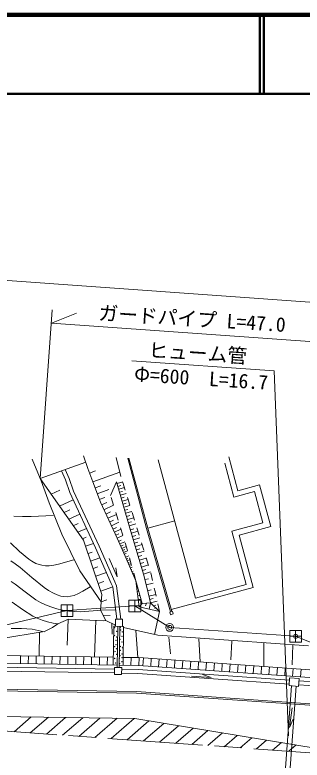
# Model space of a CAD drawing. Units: millimetres, scale not verified. Extents: x 40036 to 680617, y 20018 to 380345.
# Drawn here: x 478163 to 514541, y 285781 to 380345 of the extents above; entities that cross this region are included whole.
import ezdxf
from ezdxf.enums import TextEntityAlignment as Align

# ---------------------------------------------------------------- set-up
doc = ezdxf.new("R2010")
doc.units = ezdxf.units.MM
doc.header["$LTSCALE"] = 1000.91
doc.header["$PDMODE"] = 32
doc.header["$PDSIZE"] = 500
doc.linetypes.add('CHAIN', pattern=[18.5, 12, -1.5, 3.5, -1.5])
for name, color, linetype, lineweight in [('M-BGD', 7, 'Continuous', 13), ('M-BMK', 2, 'CHAIN', 13), ('M-BMK-ROW', 30, 'Continuous', 13), ('M-STR-HTXT', 7, 'Continuous', 13), ('M-STR-STRC', 7, 'Continuous', 13), ('M-TTL', 2, 'Continuous', 140), ('M-TTL-LINE', 7, 'Continuous', 50)]:
    doc.layers.add(name, color=color, linetype=linetype, lineweight=lineweight)
doc.styles.add('ＭＳ ゴシック', font='')
doc.styles.get('ＭＳ ゴシック').set_extended_font_data('MS Gothic')

# ---------------------------------------------------------------- blocks, each defined once
blk = doc.blocks.new('ﾌﾟﾛｯﾄﾏｰｸ-11')
at = {"color": 30, "linetype": 'Continuous', "lineweight": 13}
for p, q in [((-0.5, 0), (0.5, 0)), ((0, 0.5), (0, -0.5))]:
    blk.add_line(p, q, dxfattribs=at)
blk.add_lwpolyline([(0.5, 0.5), (-0.5, 0.5), (-0.5, -0.5), (0.5, -0.5)], close=True, dxfattribs=at)
blk = doc.blocks.new('ﾌﾟﾛｯﾄﾏｰｸ-03_2')
at = {"color": 30, "linetype": 'Continuous', "lineweight": 13}
blk.add_circle((0, 0), 0.5, dxfattribs=at)
at = {"color": 30}
blk.add_point((0, 0), dxfattribs=at)

msp = doc.modelspace()

# ---------------------------------------------------------------- linework, layer by layer
at = {"layer": 'M-BGD'}
for p, q in [((486849, 324390), (487417, 322768)), ((480366, 323956), (481487, 321234)), ((481377, 321502), (487127, 323600)), ((491597, 321778), (490974, 324175)), ((494849, 315170), (492448, 324099)), ((494994, 315209), (492606, 324090)), ((501031, 306349), (496313, 323897)), ((504738, 323459), (505897, 319146)), ((505243, 324251), (506398, 319954)), ((487627, 322200), (488363, 322469)), ((488046, 321082), (491454, 322326)), ((481377, 321502), (486855, 313679)), ((481487, 321234), (482514, 318429)), ((488318, 320335), (489054, 320604)), ((491029, 321109), (490291, 319376)), ((491098, 320870), (491814, 321077)), ((491204, 320505), (491565, 320610)), ((492131, 320051), (491835, 321008)), ((506398, 319954), (509167, 320698)), ((509167, 320698), (510585, 315424)), ((482772, 319509), (483861, 320018)), ((488590, 319589), (490043, 320119)), ((491309, 320141), (492038, 320352)), ((491416, 319769), (491785, 319876)), ((508519, 319850), (505897, 319146)), ((509585, 315885), (508519, 319850)), ((483817, 318017), (485526, 318815)), ((488855, 318863), (489572, 319124)), ((490666, 318141), (490375, 319099)), ((491524, 319398), (492267, 319613)), ((491633, 319019), (492008, 319128)), ((491743, 318641), (492500, 318860)), ((492723, 318139), (492427, 319095)), ((482514, 318429), (484098, 314464)), ((489145, 318162), (489808, 318472)), ((489434, 317544), (490672, 318122)), ((491855, 318255), (492237, 318365)), ((491966, 317869), (492738, 318092)), ((480218, 316701), (482989, 316804)), ((484400, 317185), (485136, 317529)), ((484983, 316352), (486373, 317002)), ((489687, 317002), (490267, 317273)), ((489940, 316461), (491022, 316967)), ((491248, 316226), (490957, 317183)), ((492078, 317483), (492467, 317596)), ((492189, 317097), (492975, 317325)), ((492303, 316704), (492700, 316819)), ((493315, 316227), (493019, 317183)), ((478008, 316755), (479112, 316702)), ((479112, 316702), (480218, 316701)), ((490161, 315988), (490669, 316225)), ((490382, 315515), (491329, 315957)), ((492417, 316312), (493217, 316543)), ((492532, 315911), (492936, 316028)), ((494994, 315209), (498403, 316126)), ((509585, 315885), (505637, 314824)), ((485552, 315513), (486161, 315798)), ((486149, 314688), (487221, 315188)), ((490576, 315101), (491020, 315308)), ((490769, 314687), (491597, 315074)), ((491829, 314310), (491538, 315268)), ((492648, 315511), (493464, 315747)), ((492799, 314995), (493210, 315116)), ((493907, 314315), (493611, 315271)), ((497881, 304593), (494850, 315168)), ((498025, 304634), (494994, 315209)), ((510585, 315424), (506552, 314339)), ((486366, 309812), (484098, 314464)), ((486731, 313855), (487186, 314067)), ((490939, 314325), (491327, 314506)), ((491108, 313962), (491832, 314301)), ((492921, 314581), (493749, 314826)), ((493045, 314162), (493462, 314285)), ((493169, 313743), (494007, 313991)), ((507451, 308075), (505637, 314824)), ((508344, 307674), (506552, 314339)), ((477584, 313339), (478759, 312264)), ((489177, 306810), (486855, 313679)), ((488118, 313267), (487110, 312926)), ((491298, 313530), (491637, 313679)), ((491439, 313210), (492078, 313491)), ((491564, 312924), (491867, 313057)), ((492411, 312395), (492120, 313352)), ((493295, 313319), (493716, 313443)), ((493420, 312894), (494269, 313145)), ((494499, 312402), (494203, 313358)), ((478759, 312264), (479911, 311281)), ((487945, 312152), (487430, 311978)), ((491689, 312639), (492260, 312890)), ((491801, 312384), (492072, 312503)), ((491913, 312129), (492423, 312353)), ((493547, 312464), (493974, 312591)), ((493674, 312034), (494534, 312289)), ((479911, 311281), (480305, 311012)), ((483680, 310625), (485642, 311203)), ((488940, 311431), (487751, 311030)), ((490112, 311346), (491131, 309057)), ((492014, 311900), (492255, 312006)), ((492181, 311519), (492611, 311706)), ((492280, 311290), (492479, 311376)), ((492380, 311060), (492744, 311218)), ((492949, 310467), (492686, 311432)), ((493803, 311599), (494236, 311727)), ((493932, 311164), (494803, 311421)), ((495091, 310490), (494795, 311446)), ((477634, 311062), (478207, 310689)), ((478207, 310689), (478834, 310217)), ((478834, 310217), (480294, 308964)), ((480305, 311012), (480793, 310748)), ((480793, 310748), (481215, 310585)), ((481215, 310585), (481569, 310498)), ((481569, 310498), (482024, 310445)), ((482024, 310445), (482495, 310446)), ((482495, 310446), (483079, 310509)), ((483079, 310509), (483680, 310625)), ((488684, 310288), (488071, 310081)), ((491131, 309057), (490947, 310196)), ((492480, 310831), (492645, 310903)), ((492579, 310601), (492877, 310731)), ((492679, 310372), (492811, 310429)), ((492779, 310142), (493010, 310243)), ((494062, 310723), (494500, 310852)), ((494193, 310282), (495075, 310543)), ((489098, 305871), (486366, 309812)), ((489749, 309592), (488392, 309133)), ((492878, 309913), (492977, 309956)), ((492978, 309683), (493143, 309755)), ((493077, 309454), (493144, 309482)), ((493177, 309224), (493276, 309267)), ((493476, 308536), (493213, 309501)), ((494324, 309838), (494768, 309969)), ((494455, 309394), (495343, 309656)), ((495597, 308554), (495372, 309530)), ((477700, 308445), (478200, 308116)), ((480294, 308964), (481887, 307665)), ((489422, 308425), (488712, 308185)), ((493277, 308995), (493310, 309009)), ((493376, 308765), (493410, 308779)), ((494297, 305654), (493476, 308536)), ((493476, 308536), (493900, 305230)), ((494625, 308688), (495070, 308795)), ((478200, 308116), (479460, 307124)), ((481887, 307665), (482421, 307304)), ((486776, 307201), (487688, 307753)), ((490550, 307749), (489033, 307237)), ((490550, 307749), (491075, 303658)), ((493528, 308132), (493589, 308139)), ((493656, 307643), (493728, 307653)), ((494789, 308007), (495673, 308220)), ((494967, 307281), (495405, 307386)), ((495910, 307190), (495821, 307579)), ((508344, 307674), (497957, 304882)), ((507451, 308075), (501031, 306349)), ((479460, 307124), (480801, 306134)), ((482421, 307304), (483059, 306946)), ((483059, 306946), (483521, 306746)), ((483521, 306746), (483986, 306602)), ((483986, 306602), (484359, 306535)), ((484359, 306535), (484825, 306518)), ((484825, 306518), (485214, 306566)), ((485214, 306566), (485675, 306689)), ((485675, 306689), (486226, 306914)), ((486226, 306914), (486776, 307201)), ((493655, 307139), (493866, 307166)), ((493854, 306660), (494005, 306679)), ((495129, 306594), (495999, 306804)), ((496045, 306603), (495910, 307190)), ((477812, 305836), (479131, 304911)), ((480801, 306134), (481415, 305782)), ((481415, 305782), (482054, 305475)), ((482054, 305475), (482715, 305214)), ((489808, 306111), (489098, 305871)), ((493783, 306146), (494144, 306192)), ((494297, 305654), (493900, 305230)), ((494052, 305676), (494282, 305706)), ((495336, 305732), (494297, 305654)), ((494816, 305693), (494722, 305336)), ((495336, 305732), (495162, 304949)), ((495232, 306163), (495665, 306267)), ((495336, 305732), (496198, 305940)), ((496494, 304653), (495336, 305732)), ((496494, 304653), (496269, 305628)), ((479131, 304911), (480450, 304048)), ((482715, 305214), (483490, 304971)), ((483490, 304971), (484181, 304810)), ((484181, 304810), (484979, 304683)), ((484979, 304683), (485708, 304623)), ((485708, 304623), (486508, 304611)), ((486508, 304611), (487508, 304660)), ((487508, 304660), (488607, 304766)), ((488607, 304766), (489009, 304813)), ((490922, 304847), (489009, 304813)), ((493900, 305230), (496494, 304653)), ((495724, 305370), (496011, 305439)), ((496494, 304653), (495841, 301722)), ((495915, 305192), (495873, 305028)), ((498130, 304665), (497795, 304567)), ((497893, 304231), (497795, 304567)), ((498130, 304665), (498228, 304329)), ((480450, 304048), (480986, 303781)), ((480986, 303781), (481634, 303521)), ((484799, 300364), (484916, 303634)), ((489346, 304157), (490224, 304134)), ((498228, 304329), (497893, 304231)), ((481634, 303521), (482302, 303313)), ((482302, 303313), (482988, 303152)), ((482988, 303152), (483586, 303054)), ((488234, 298876), (488400, 303489)), ((489682, 303501), (490897, 302901)), ((490500, 301742), (490459, 303117)), ((490697, 302765), (490619, 297837)), ((490895, 302760), (490697, 302765)), ((491197, 302757), (491114, 297537)), ((491437, 302753), (491354, 297533)), ((491938, 302745), (491795, 302745)), ((491938, 302745), (491859, 297818)), ((477696, 302489), (478984, 302473)), ((478984, 302473), (480363, 302397)), ((480363, 302397), (481871, 302077)), ((481244, 298987), (481279, 301983)), ((491935, 302591), (496269, 301626)), ((493733, 298789), (493495, 302244)), ((496269, 301626), (515336, 300274)), ((497867, 299262), (497671, 301398)), ((501649, 298234), (501447, 301152)), ((505525, 298495), (505657, 300888)), ((509703, 297663), (509716, 300677)), ((513306, 297887), (513371, 300413)), ((475559, 299078), (490634, 298838)), ((478855, 298024), (478870, 299025)), ((479856, 298008), (479871, 299009)), ((480856, 297992), (480872, 298993)), ((481857, 297977), (481872, 298977)), ((482858, 297961), (482873, 298961)), ((483859, 297945), (483874, 298946)), ((484860, 297929), (484875, 298930)), ((485860, 297913), (485876, 298914)), ((486861, 297897), (486876, 298898)), ((487862, 297881), (487877, 298882)), ((488863, 297865), (488878, 298866)), ((489864, 297849), (489879, 298850)), ((475042, 298085), (491119, 297829)), ((491865, 297818), (491880, 298818)), ((491875, 298818), (493861, 298787)), ((492866, 297802), (492881, 298803)), ((493861, 298787), (518349, 297050)), ((493867, 297786), (493882, 298787)), ((494444, 298746), (494373, 297747)), ((495442, 298675), (495372, 297676)), ((496441, 298604), (496370, 297606)), ((497439, 298533), (497368, 297535)), ((498438, 298462), (498367, 297464)), ((499436, 298391), (499365, 297393)), ((500434, 298321), (500364, 297322)), ((501433, 298250), (501362, 297251)), ((502431, 298179), (502360, 297181)), ((503430, 298108), (503359, 297110)), ((504428, 298037), (504357, 297039)), ((505426, 297966), (505356, 296968)), ((506425, 297896), (506354, 296897)), ((475357, 297080), (490773, 296835)), ((490782, 297335), (475366, 297580)), ((491359, 297826), (493818, 297787)), ((493782, 297287), (491682, 297321)), ((493782, 297287), (512940, 295928)), ((493818, 297787), (545565, 294116)), ((507423, 297825), (507352, 296826)), ((508422, 297754), (508351, 296756)), ((509420, 297683), (509349, 296685)), ((510418, 297612), (510348, 296614)), ((511417, 297542), (511346, 296543)), ((512415, 297471), (512344, 296472)), ((513414, 297400), (513343, 296401)), ((514412, 297329), (514341, 296331)), ((491674, 296821), (493747, 296788)), ((493747, 296788), (512900, 295429)), ((500526, 296418), (503027, 296261)), ((503027, 296261), (501933, 296626)), ((493570, 294292), (443455, 295088)), ((493573, 294492), (443458, 295288)), ((513186, 295211), (512059, 279326)), ((513784, 295163), (512649, 279160)), ((514098, 295344), (520049, 294922)), ((514138, 295843), (520084, 295421)), ((493570, 294292), (518378, 292532)), ((493584, 294492), (518397, 292732)), ((513270, 292410), (512960, 289923)), ((512960, 289923), (513392, 290993))]:
    msp.add_line(p, q, dxfattribs=at)
for points in [[(484073, 322485), (484585, 321326), (485101, 319724)], [(484544, 322657), (485053, 321505), (485568, 319907), (488829, 312929), (490823, 308392), (491037, 307880), (491580, 303650)], [(493476, 308536), (492115, 311671), (491108, 313962), (488989, 318496), (488041, 321095), (487417, 322768)], [(495336, 305732), (494896, 307563), (494455, 309394), (492731, 315225), (491029, 321109)], [(485101, 319724), (488373, 312723), (490363, 308195), (490550, 307749)], [(489682, 303501), (489009, 304813), (489177, 306810)], [(462993, 304578), (466907, 303288), (470408, 302263), (473775, 301208), (476169, 301170), (481891, 302080), (482921, 302606)], [(482921, 302606), (483586, 303054), (484943, 303646), (489417, 303443), (489682, 303501)]]:
    msp.add_lwpolyline(points, dxfattribs=at)
for points in [[(490895, 302760), (491795, 302745), (491811, 303646), (490910, 303661)], [(490770, 296642), (491671, 296626), (491686, 297527), (490785, 297542)], [(514082, 295140), (512885, 295235), (512964, 296233), (514161, 296137)]]:
    msp.add_lwpolyline(points, close=True, dxfattribs=at)
for centre in [(490811, 302583), (491532, 302637), (491056, 302132), (491549, 302288), (491764, 302056), (490775, 301579), (490962, 300966), (491045, 301412), (491466, 301089), (491722, 301489), (491733, 300758), (490787, 300183), (490965, 300442), (491034, 299917), (491529, 300194), (491788, 300037), (490854, 299560), (491067, 299208), (491468, 299049), (491500, 299703), (491744, 299252), (490808, 298677), (490920, 298108), (491397, 298646), (491442, 298002), (491707, 298260), (491715, 298783)]:
    msp.add_circle(centre, 25, dxfattribs=at)
at = {"layer": 'M-BMK'}
msp.add_line((342187, 299011), (544892, 284630), dxfattribs=at)
at = {"layer": 'M-BMK-ROW'}
for p, q in [((484763, 304748), (473935, 302204)), ((493348, 305343), (484763, 304748)), ((497769, 302622), (493348, 305343)), ((513722, 301490), (497769, 302622)), ((523181, 297570), (513722, 301490))]:
    msp.add_line(p, q, dxfattribs=at)
for p in [(497769, 302622), (513722, 301490)]:
    msp.add_point(p, dxfattribs=at)
at = {"layer": 'M-STR-HTXT'}
for p, q in [((346441, 355904), (548930, 341539)), ((481377, 321502), (482897, 342930)), ((482777, 341236), (485950, 342501)), ((482777, 341236), (518147, 338727)), ((492966, 336457), (510991, 335192)), ((512808, 288850), (510991, 335192))]:
    msp.add_line(p, q, dxfattribs=at)
at = {"layer": 'M-STR-STRC'}
for p, q in [((493339, 291047), (443225, 291843)), ((478055, 289372), (480226, 291256)), ((480103, 289227), (482401, 291221)), ((482150, 289082), (484576, 291187)), ((484197, 288937), (486751, 291152)), ((486245, 288791), (488926, 291118)), ((488292, 288646), (491101, 291083)), ((490339, 288501), (493276, 291048)), ((492387, 288356), (495148, 290751)), ((523097, 286177), (493339, 291047)), ((494434, 288210), (497012, 290446)), ((496481, 288065), (498875, 290141)), ((498529, 287920), (500738, 289836)), ((500576, 287775), (502601, 289532)), ((502623, 287629), (504464, 289227)), ((504671, 287484), (506328, 288922)), ((506718, 287339), (508191, 288617)), ((508765, 287194), (510054, 288312)), ((510813, 287048), (511917, 288007)), ((512860, 286903), (513781, 287702))]:
    msp.add_line(p, q, dxfattribs=at)
at = {"layer": 'M-TTL'}
msp.add_line((680617, 380345), (40036, 380345), dxfattribs=at)
at = {"layer": 'M-TTL-LINE'}
for p, q in [((509208, 380345), (509208, 370336)), ((509708, 380345), (509708, 370336)), ((40036, 370336), (680617, 370336))]:
    msp.add_line(p, q, dxfattribs=at)

# ---------------------------------------------------------------- block references
at = {"layer": 'M-BMK-ROW'}
for name, p, xscale, yscale in [('ﾌﾟﾛｯﾄﾏｰｸ-11', (484763, 304748), 1501.361, 1501.361), ('ﾌﾟﾛｯﾄﾏｰｸ-11', (493348, 305343), 1501.361, 1501.361), ('ﾌﾟﾛｯﾄﾏｰｸ-03_2', (497769, 302622), 1000.907, 1000.907), ('ﾌﾟﾛｯﾄﾏｰｸ-11', (513722, 301490), 1501.361, 1501.361)]:
    msp.add_blockref(name, p, dxfattribs=dict(at, xscale=xscale, yscale=yscale))

# ---------------------------------------------------------------- texts
at = {"layer": 'M-STR-HTXT', "style": 'ＭＳ ゴシック'}
for s, p in [('ガードパイプ L=47.0', (512366, 339557)), ('ヒューム管', (507483, 335572)), ('Φ=600\u3000L=16.7', (510137, 332225))]:
    msp.add_text(s, height=1835, rotation=356.287, dxfattribs=at).set_placement(p, align=Align.BOTTOM_RIGHT)

doc.saveas('drawing.dxf')
